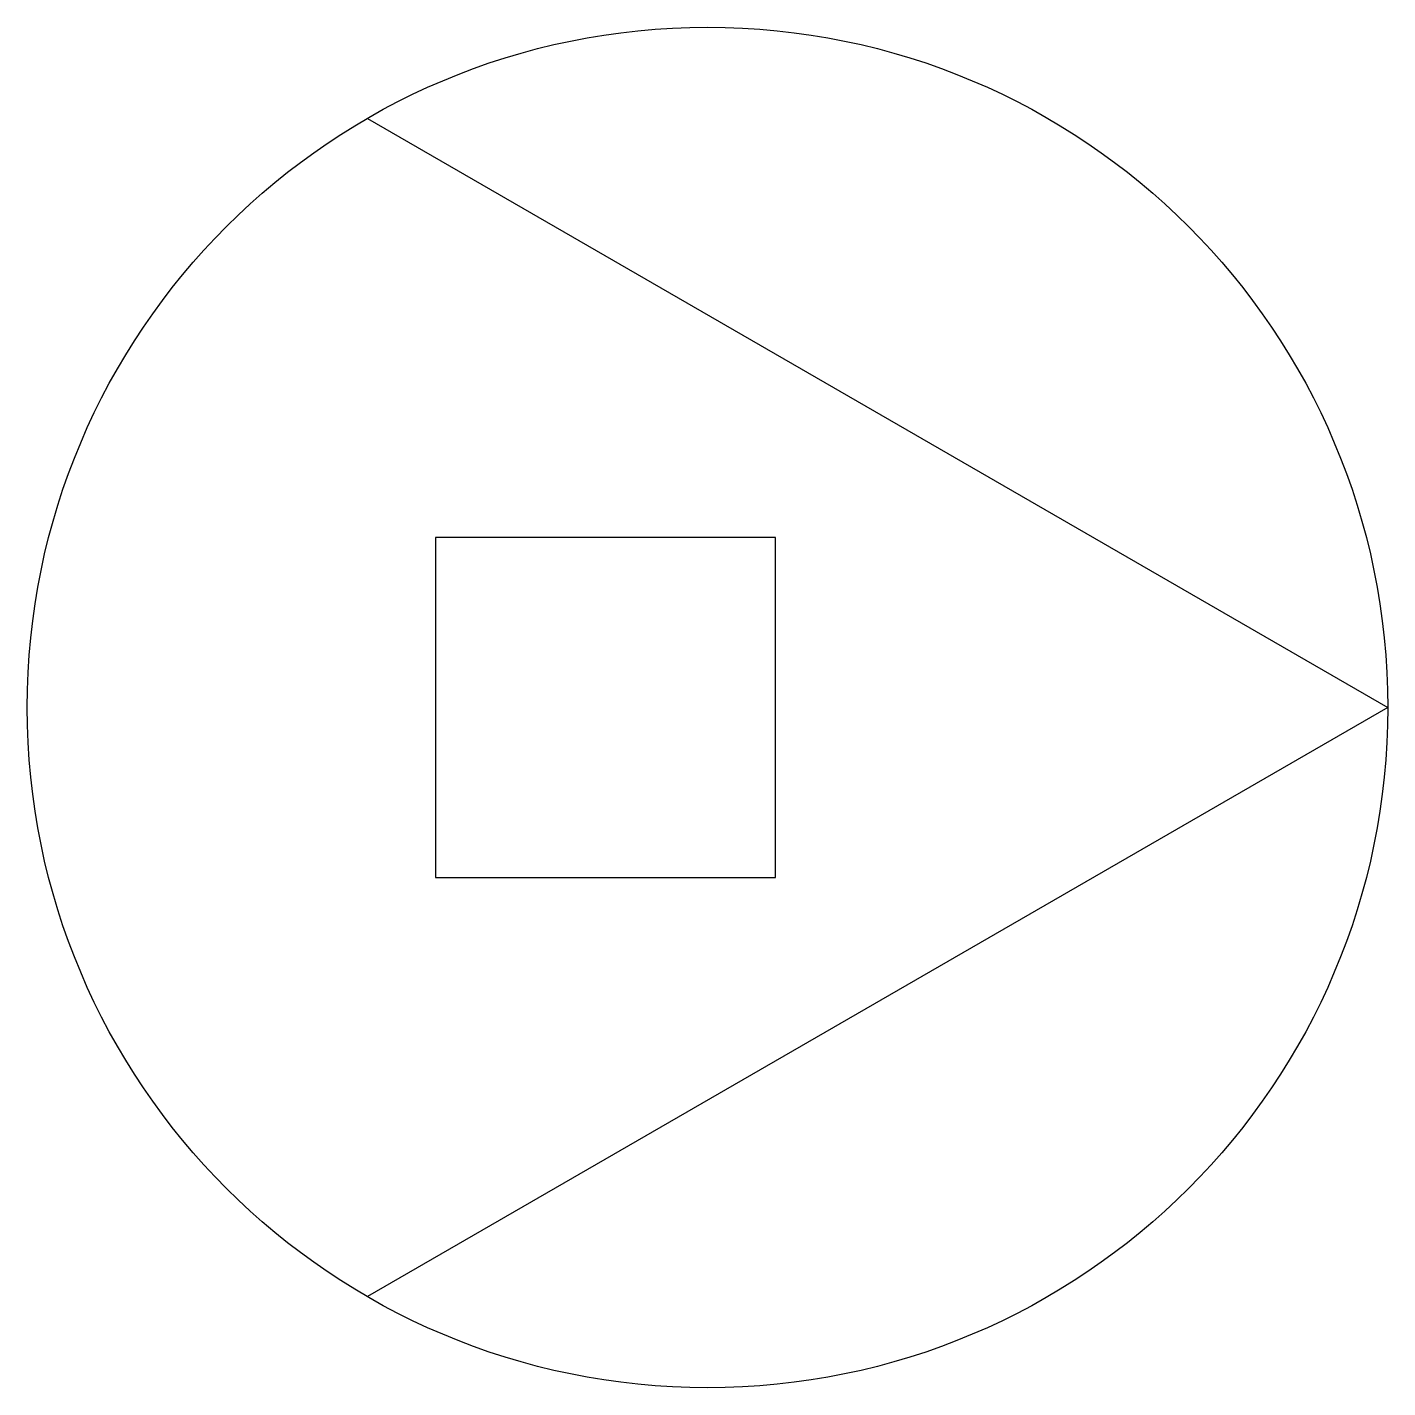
# Model space of a CAD drawing. Header units: millimetres. Extents: x -4 to 4, y -4 to 4.
import ezdxf

# ---------------------------------------------------------------- set-up
doc = ezdxf.new("R2010")
doc.units = ezdxf.units.MM

msp = doc.modelspace()

# ---------------------------------------------------------------- linework, layer by layer
at = {"color": 0, "linetype": 'Continuous', "lineweight": -2}
msp.add_lwpolyline([(-2, 3.4641), (4, 0), (-2, -3.4641)], dxfattribs=at)
msp.add_lwpolyline([(-1.6, -1), (0.4, -1), (0.4, 1), (-1.6, 1)], close=True, dxfattribs=at)
msp.add_circle((0, 0), 4, dxfattribs=at)

doc.saveas('drawing.dxf')
